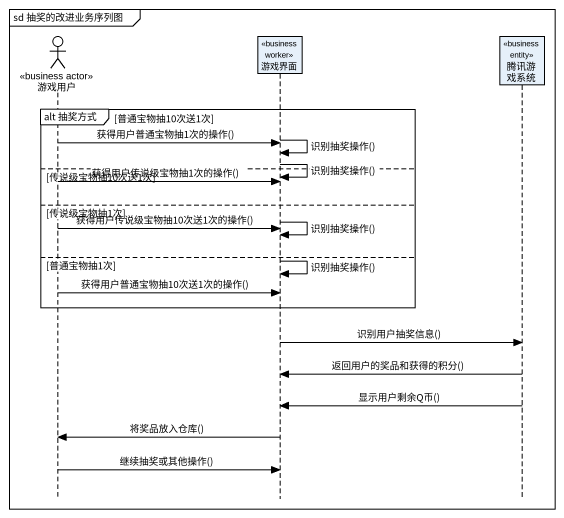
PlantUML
@startuml
mainframe sd 抽奖的改进业务序列图
hide footbox
actor 游戏用户 <<business actor>>
participant 游戏界面 <<business worker>>
participant 腾讯游戏系统 <<business entity>>

group alt 抽奖方式 [普通宝物抽10次送1次]
  游戏界面 -> 游戏界面 : 识别抽奖操作()
  游戏用户 -> 游戏界面 : 获得用户普通宝物抽1次的操作()
  游戏界面 -> 游戏界面 : 识别抽奖操作()
else 传说级宝物抽10次送1次
  游戏用户 -> 游戏界面 : 获得用户传说级宝物抽1次的操作()
else 传说级宝物抽1次
  游戏界面 -> 游戏界面 : 识别抽奖操作()
  游戏用户 -> 游戏界面 : 获得用户传说级宝物抽10次送1次的操作()
else 普通宝物抽1次
  游戏界面 -> 游戏界面 : 识别抽奖操作()
  游戏用户 -> 游戏界面 : 获得用户普通宝物抽10次送1次的操作()
end
游戏界面 -> 腾讯游戏系统 : 识别用户抽奖信息()
腾讯游戏系统 -> 游戏界面 : 返回用户的奖品和获得的积分()
腾讯游戏系统 -> 游戏界面 : 显示用户剩余Q币()
游戏界面 -> 游戏用户 : 将奖品放入仓库()
游戏用户 -> 游戏界面 : 继续抽奖或其他操作()
@enduml
